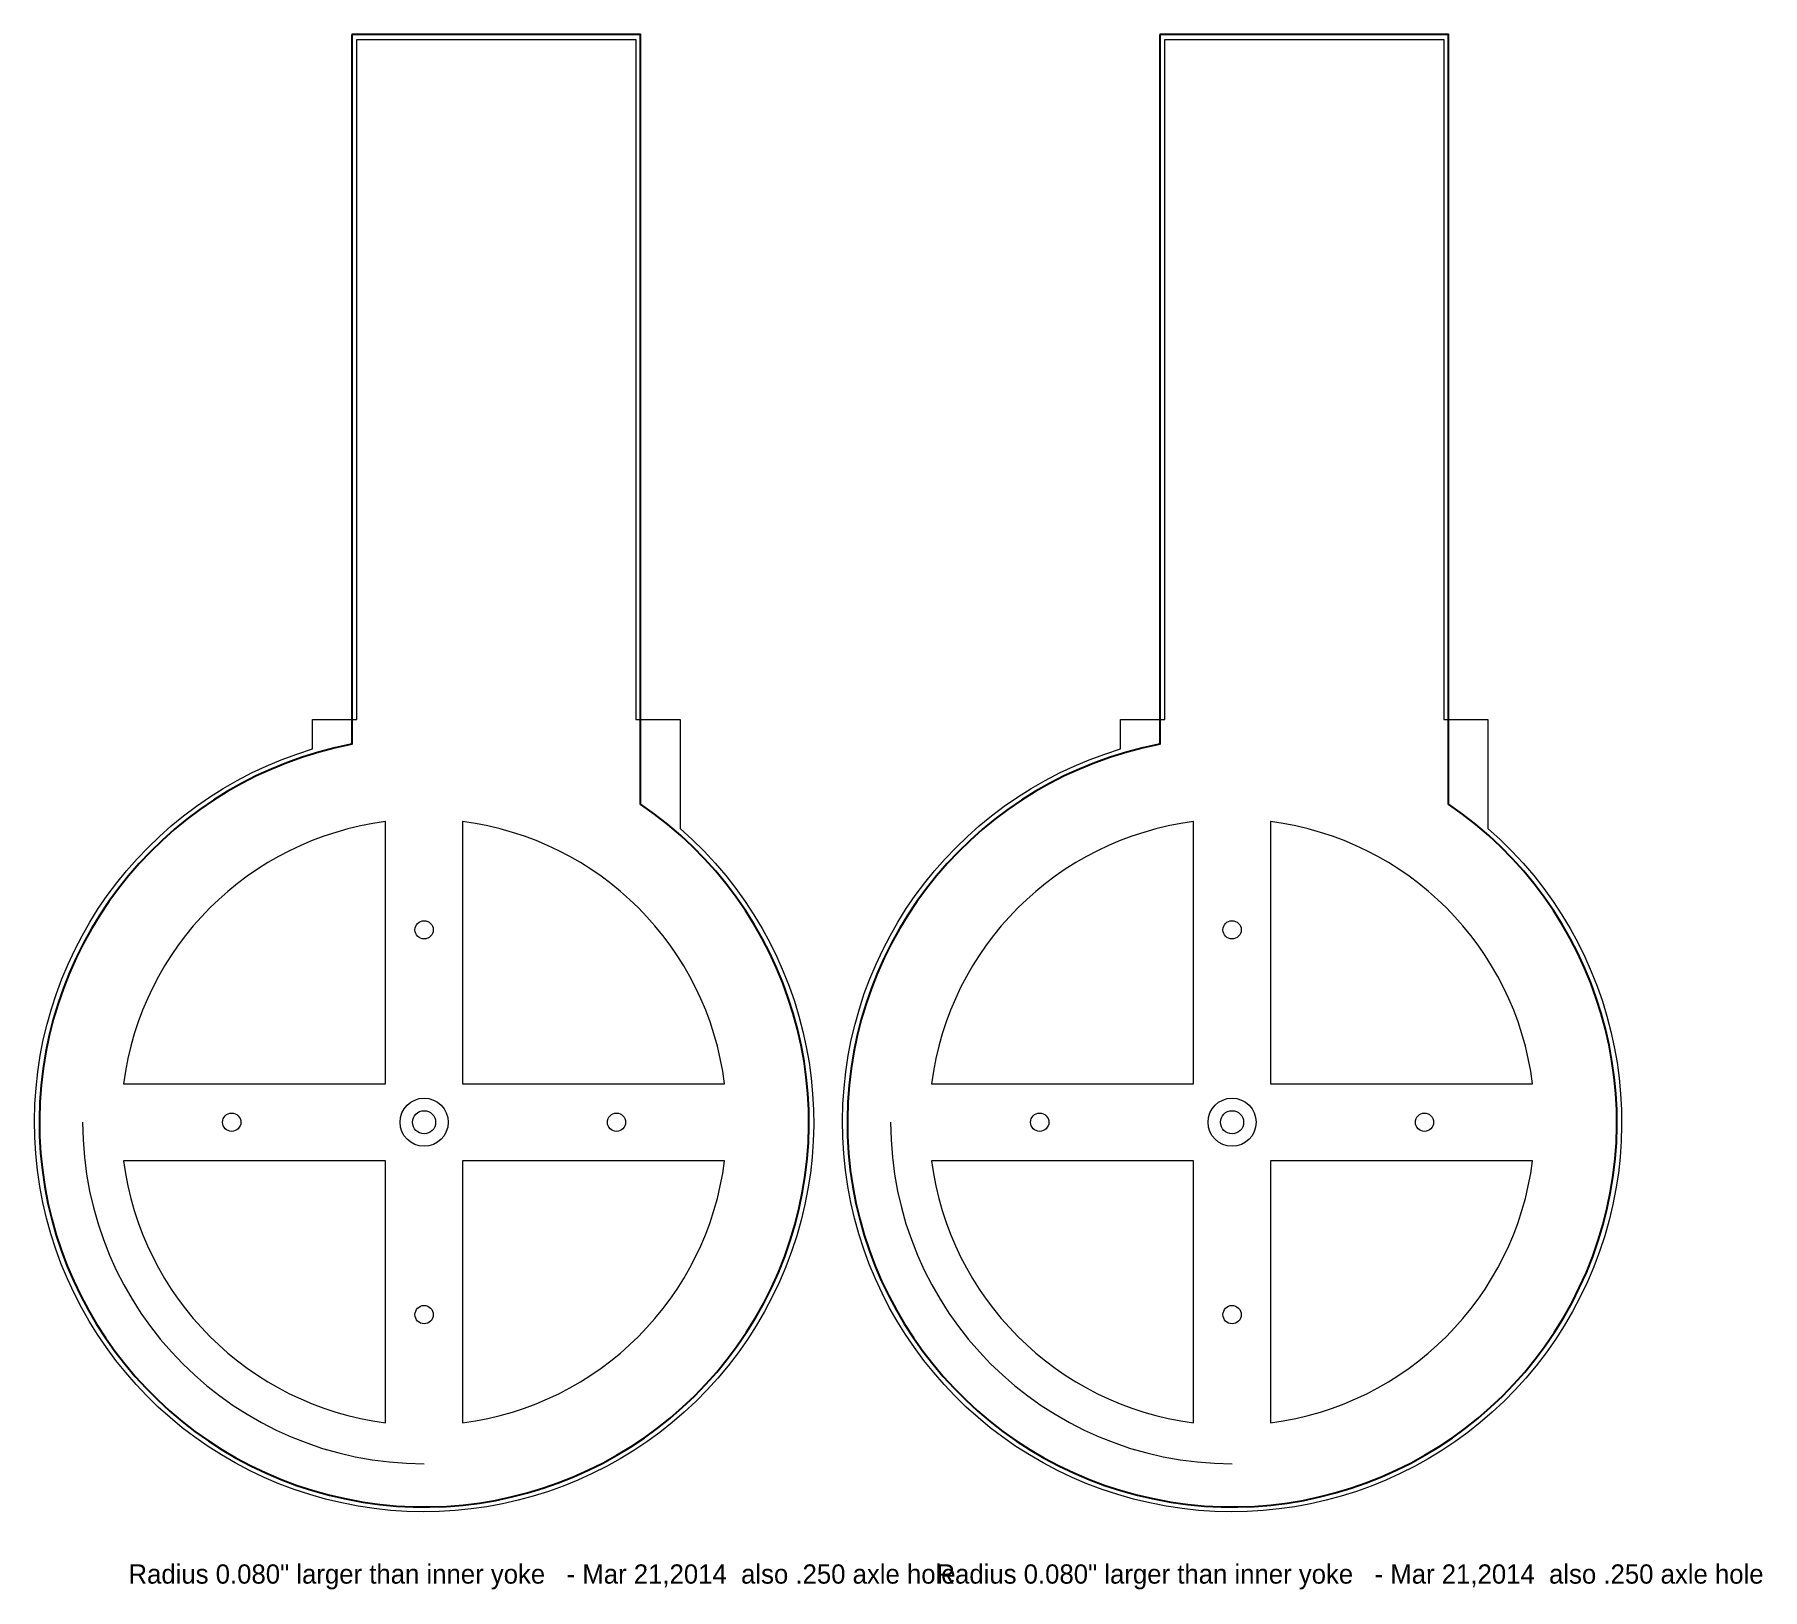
# Model space of a CAD drawing. Extents: x 0.2 to 9.18, y -0.22 to 7.86.
import ezdxf

# ---------------------------------------------------------------- set-up
doc = ezdxf.new("R2010")
doc.units = 0
doc.header["$MEASUREMENT"] = 0
doc.layers.add('holes', color=1, linetype='Continuous')
doc.layers.add('outline', color=3, linetype='Continuous')

msp = doc.modelspace()

# ---------------------------------------------------------------- linework, layer by layer
at = {"linetype": 'Continuous', "flags": 128}
for points in [[(1.8507, 7.8606), (1.8507, 4.1715, 5.02324), (3.3507, 3.8606), (3.3507, 7.8606)], [(6.0507, 7.8606), (6.0507, 4.1715, 5.02324), (7.5507, 3.8606), (7.5507, 7.8606)]]:
    msp.add_lwpolyline(points, format="xyb", close=True, dxfattribs=at)
at = {"linetype": 'Continuous', "lineweight": 0, "flags": 128}
for points in [[(0.6634, 2.407), (2.0257, 2.407), (2.0257, 3.7693, 0.341447)], [(2.4257, 3.7693), (2.4257, 2.407), (3.7879, 2.407, 0.341447)], [(4.8634, 2.407), (6.2257, 2.407), (6.2257, 3.7693, 0.341447)], [(6.6257, 3.7693), (6.6257, 2.407), (7.9879, 2.407, 0.341447)], [(2.0257, 0.6448), (2.0257, 2.007), (0.6634, 2.007, 0.341447)], [(3.7879, 2.007), (2.4257, 2.007), (2.4257, 0.6448, 0.341447)], [(6.2257, 0.6448), (6.2257, 2.007), (4.8634, 2.007, 0.341447)], [(7.9879, 2.007), (6.6257, 2.007), (6.6257, 0.6448, 0.341447)]]:
    msp.add_lwpolyline(points, format="xyb", close=True, dxfattribs=at)
at = {"linetype": 'Continuous', "lineweight": 0}
for centre, radius in [((2.2257, 3.207), 0.0475), ((6.4257, 3.207), 0.0475), ((1.2257, 2.207), 0.0475), ((2.2257, 2.207), 0.06), ((3.2257, 2.207), 0.0475), ((5.4257, 2.207), 0.0475), ((6.4257, 2.207), 0.06), ((7.4257, 2.207), 0.0475), ((2.2257, 1.207), 0.0475), ((6.4257, 1.207), 0.0475)]:
    msp.add_circle(centre, radius, dxfattribs=at)
for centre in [(2.2257, 2.207), (6.4257, 2.207)]:
    msp.add_arc(centre, 1.775, 180, 270, dxfattribs=at)
at = {"layer": 'holes', "linetype": 'Continuous', "lineweight": 0}
for centre in [(2.2257, 2.207), (6.4257, 2.207)]:
    msp.add_circle(centre, 0.125, dxfattribs=at)
at = {"layer": 'outline', "linetype": 'Continuous', "lineweight": 0, "flags": 128}
for points in [[(1.6457, 4.3007), (1.7257, 4.3007), (1.8757, 4.3007), (1.8757, 7.8356), (3.3257, 7.8356), (3.3257, 4.3007), (3.4758, 4.3007), (3.5558, 4.3007), (3.5558, 3.7339, -3.887371), (1.6457, 4.1472)], [(5.8457, 4.3007), (5.9257, 4.3007), (6.0757, 4.3007), (6.0757, 7.8356), (7.5257, 7.8356), (7.5257, 4.3007), (7.6758, 4.3007), (7.7558, 4.3007), (7.7558, 3.7339, -3.887371), (5.8457, 4.1472)]]:
    msp.add_lwpolyline(points, format="xyb", close=True, dxfattribs=at)

# ---------------------------------------------------------------- texts
at = {"linetype": 'Continuous', "lineweight": 0}
for p in [(0.6889, -0.1914), (4.8889, -0.1914)]:
    msp.add_text('Radius 0.080" larger than inner yoke   - Mar 21,2014  also .250 axle hole', height=0.1, dxfattribs=at).set_placement(p)

doc.saveas('drawing.dxf')
